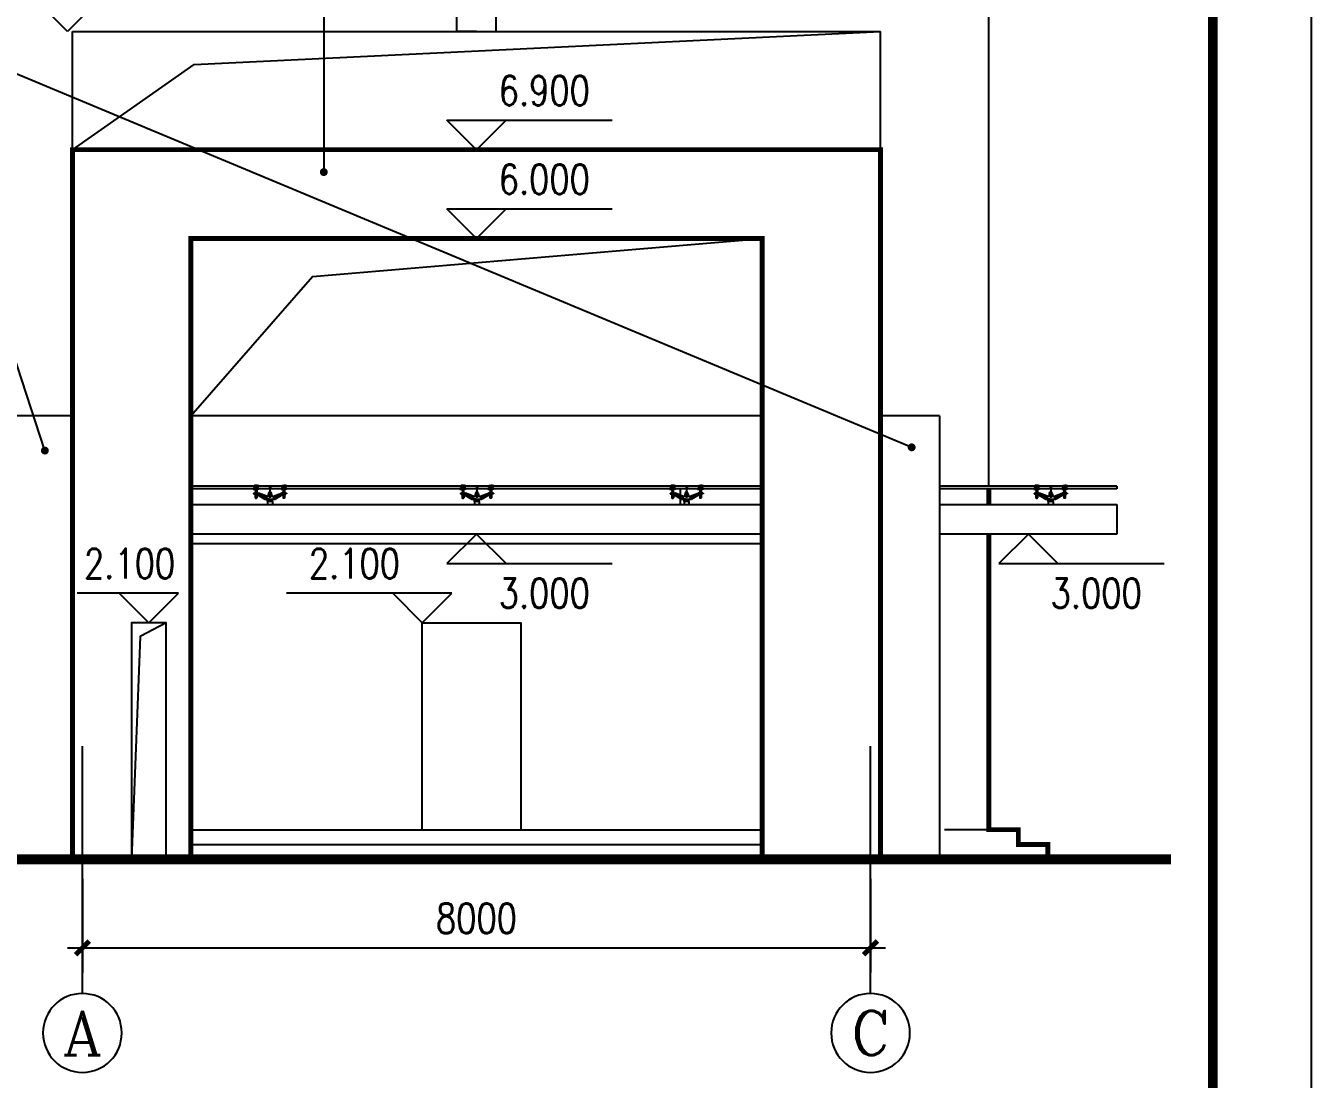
# Model space of a CAD drawing. Extents: x 535358 to 858566, y -185481 to -98609.
# Drawn here: x 758136 to 771184, y -154350 to -143660 of the extents above; entities that cross this region are included whole.
import ezdxf
from ezdxf.enums import TextEntityAlignment as Align

# ---------------------------------------------------------------- set-up
doc = ezdxf.new("R2010")
doc.units = 0
doc.header["$LTSCALE"] = 1000
doc.header["$MEASUREMENT"] = 0
doc.linetypes.add('CENTER2', pattern=[1.125, 0.75, -0.125, 0.125, -0.125])
doc.linetypes.add('CENTERX2', pattern=[101.6, 63.5, -12.7, 12.7, -12.7])
doc.layers.get('0').update_dxf_attribs({"linetype": 'CONTINUOUS'})
doc.layers.get('DEFPOINTS').update_dxf_attribs({"linetype": 'CONTINUOUS'})
for name, color, linetype in [('AXIS', 3, 'CONTINUOUS'), ('AXIS_TEXT', 3, 'CONTINUOUS'), ('E_WALL', 255, 'CONTINUOUS'), ('E_WINDOW', 2, 'CONTINUOUS'), ('GROUND', 2, 'CONTINUOUS'), ('LEVL', 3, 'CONTINUOUS'), ('PUB_SYMB', 3, 'CONTINUOUS'), ('PUB_TITLE', 4, 'CONTINUOUS'), ('PUB_WALL', 255, 'CONTINUOUS'), ('STAIR', 2, 'CONTINUOUS'), ('WALL', 151, 'CONTINUOUS'), ('玻璃', 3, 'CONTINUOUS')]:
    doc.layers.add(name, color=color, linetype=linetype)
doc.styles.add('COMPLEX', font='COMPLEX.shx')
doc.styles.add('dim_font', font='SIMPLEX.shx', dxfattribs={"width": 0.8})
doc.dimstyles.new('DIMN', dxfattribs={"dimtxt": 300, "dimasz": 100, "dimexe": 250, "dimexo": 300, "dimgap": 0, "dimtad": 0, "dimdec": 0, "dimzin": 0, "dimdsep": 46, "dimtxsty": 'dim_font', "dimblk": 'ARCHTICK', "dimcen": 0.09, "dimdle": 150, "dimclrt": 7, "dimazin": 0, "dimtfac": 1, "dimtdec": 0, "dimtix": 1, "dimtmove": 2, "dimatfit": 3, "dimldrblk": 'ARCHTICK', "dimfxl": 1, "dimtvp": 1, "dimtolj": 1, "dimtzin": 0, "dimarcsym": 0})

# ---------------------------------------------------------------- blocks, each defined once
blk = doc.blocks.new('_archtick')
at = {"const_width": 0.5}
blk.add_lwpolyline([(-0.7, -0.7), (0.7, 0.7)], dxfattribs=at)
blk = doc.blocks.new('*D274')
at = {"layer": 'AXIS', "color": 0, "lineweight": -2, "transparency": 16777216}
for p, q in [((758711, -152317), (758711, -153267)), ((766711, -152317), (766711, -153267)), ((758561, -153017), (766861, -153017))]:
    blk.add_line(p, q, dxfattribs=at)
at = {"layer": 'DEFPOINTS', "color": 0, "transparency": 16777216}
for p in [(758711, -152017), (766711, -152017), (766711, -153017)]:
    blk.add_point(p, dxfattribs=at)
at = {"layer": 'AXIS', "color": 0, "lineweight": -2, "transparency": 16777216, "xscale": 100, "yscale": 100, "zscale": 100, "rotation": 180}
blk.add_blockref('_archtick', (758711, -153017), dxfattribs=at)
at = {"layer": 'AXIS', "color": 0, "lineweight": -2, "transparency": 16777216, "xscale": 100, "yscale": 100, "zscale": 100}
blk.add_blockref('_archtick', (766711, -153017), dxfattribs=at)
at = {"layer": 'AXIS', "color": 7, "transparency": 16777216, "insert": (762711, -152717), "char_height": 300, "attachment_point": 5, "style": 'dim_font'}
blk.add_mtext('\\A1;8000', dxfattribs=at)
blk = doc.blocks.new('_axiso')
blk.add_circle((0, 0), 0.5)
at = {"layer": 'AXIS_TEXT', "style": 'COMPLEX', "width": 1.041667}
blk.add_attdef('A', text='', height=0.56, dxfattribs=at).set_placement((-0.25, -0.28), (0.25, -0.28), align=Align.FIT)
blk = doc.blocks.new('bz')
at = {"color": 2, "linetype": 'Continuous'}
for p, q in [((-172, 153), (-158, 156)), ((-172, 153), (-158, 156)), ((-172, 150), (-172, 153)), ((-142, 151), (-172, 151)), ((-157, 151), (-172, 151)), ((-172, 150), (-160, 150)), ((-172, 150), (-160, 150)), ((-126, 156), (-158, 156)), ((-142, 151), (-112, 151)), ((-112, 153), (-126, 156)), ((-112, 150), (-124, 150)), ((-112, 150), (-112, 153)), ((112, 153), (126, 156)), ((112, 150), (112, 153)), ((142, 151), (112, 151)), ((112, 150), (124, 150)), ((126, 156), (142, 156)), ((157, 156), (142, 156)), ((142, 151), (171, 151)), ((171, 153), (157, 156)), ((171, 150), (159, 150)), ((171, 150), (171, 153)), ((-172, 124), (-160, 124)), ((-172, 124), (-172, 121)), ((-142, 123), (-172, 123)), ((-157, 123), (-172, 123)), ((-172, 121), (-158, 118)), ((-172, 121), (-158, 118)), ((-126, 118), (-158, 118)), ((-157, 118), (-157, 115)), ((-157, 115), (-142, 115)), ((-156, 118), (-156, 115)), ((-147, 115), (-148, 114)), ((-148, 114), (-134, 114)), ((-134, 114), (-148, 114)), ((-148, 108), (-148, 114)), ((-148, 108), (-147, 107)), ((-134, 108), (-148, 108)), ((-134, 108), (-148, 108)), ((-134, 108), (-148, 108)), ((-134, 108), (-148, 108)), ((-147, 107), (-147, 89)), ((-135, 107), (-147, 107)), ((-137, 114), (-145, 108)), ((-145, 114), (-137, 108)), ((-145, 114), (-145, 108)), ((-142, 123), (-112, 123)), ((-142, 115), (-126, 115)), ((-137, 114), (-137, 108)), ((-135, 115), (-134, 114)), ((-134, 108), (-135, 107)), ((-135, 107), (-135, 89)), ((-134, 108), (-134, 114)), ((-127, 118), (-127, 115)), ((-112, 121), (-126, 118)), ((-126, 118), (-126, 115)), ((-112, 124), (-124, 124)), ((-112, 124), (-112, 121)), ((112, 124), (112, 121)), ((112, 124), (124, 124)), ((142, 123), (112, 123)), ((112, 121), (126, 118)), ((126, 118), (126, 115)), ((126, 118), (158, 118)), ((142, 115), (126, 115)), ((127, 118), (127, 115)), ((135, 115), (134, 114)), ((134, 108), (134, 114)), ((134, 114), (148, 114)), ((148, 114), (134, 114)), ((134, 108), (135, 107)), ((134, 108), (148, 108)), ((134, 108), (148, 108)), ((134, 108), (148, 108)), ((134, 108), (148, 108)), ((135, 107), (135, 89)), ((135, 107), (147, 107)), ((137, 114), (137, 108)), ((145, 114), (137, 108)), ((137, 114), (145, 108)), ((142, 123), (171, 123)), ((157, 115), (142, 115)), ((145, 114), (145, 108)), ((147, 115), (148, 114)), ((148, 108), (147, 107)), ((147, 107), (147, 89)), ((148, 108), (148, 114)), ((156, 118), (156, 115)), ((171, 121), (157, 118)), ((157, 118), (157, 115)), ((171, 124), (159, 124)), ((171, 124), (171, 121))]:
    blk.add_line(p, q, dxfattribs=at)
at = {"color": 0, "linetype": 'CENTER2', "ltscale": 0.05}
for p, q in [((-160, 150), (-160, 124)), ((-142, 142), (-142, 22)), ((-124, 150), (-124, 124)), ((124, 150), (124, 124)), ((142, 142), (142, 24)), ((159, 150), (159, 124)), ((-146, 107), (-146, 89)), ((-137, 107), (-137, 89)), ((137, 107), (137, 89)), ((146, 107), (146, 89))]:
    blk.add_line(p, q, dxfattribs=at)
at = {"ltscale": 0.04}
blk.add_line((-150, 150), (-150, 124), dxfattribs=at)
at = {"color": 0, "linetype": 'CENTER2', "ltscale": 0.01}
for p, q in [((-142, 21), (-142, 150)), ((0, 150), (0, -7)), ((0, 150), (0, -7)), ((142, 21), (142, 156))]:
    blk.add_line(p, q, dxfattribs=at)
at = {"color": 2}
for p, q in [((-167, 79), (-117, 79)), ((-167, 79), (-167, 73)), ((-167, 79), (-117, 79)), ((-167, 73), (-142, 73)), ((-142, 73), (-51, 19)), ((-37, 47), (-117, 79)), ((-117, 79), (-117, 58)), ((-117, 77), (-117, 68)), ((-111, 69), (-111, 63)), ((-110, 62), (-52, 27)), ((-51, 47), (-109, 70)), ((-51, 28), (-51, 46)), ((-51, 19), (-51, 17)), ((-51, 19), (-51, 18)), ((-51, 17), (-35, 17)), ((-37, 47), (-37, 17)), ((-37, 47), (37, 47)), ((-37, 17), (51, 17)), ((-10, 17), (-24, 17)), ((-24, -7), (-24, 7)), ((24, 7), (-24, 7)), ((-17, 72), (-17, 59)), ((-17, 54), (-17, 47)), ((-15, 7), (-15, 17)), ((-14, 75), (14, 75)), ((-14, 57), (14, 57)), ((-13, 57), (13, 57)), ((13, 57), (-13, 57)), ((-10, 5), (10, -5)), ((-10, -5), (-10, 5)), ((-10, -5), (10, 5)), ((10, 5), (-10, 5)), ((-9, 59), (-9, 72)), ((-9, 47), (-9, 54)), ((9, 59), (9, 72)), ((9, 47), (9, 54)), ((10, -5), (10, 5)), ((15, 7), (15, 17)), ((17, 72), (17, 59)), ((17, 54), (17, 47)), ((24, -7), (24, 7)), ((37, 47), (117, 79)), ((37, 47), (37, 17)), ((142, 73), (51, 19)), ((51, 47), (109, 70)), ((51, 28), (51, 46)), ((51, 19), (51, 17)), ((110, 62), (52, 27)), ((111, 69), (111, 63)), ((117, 79), (117, 58)), ((167, 79), (117, 79)), ((167, 79), (117, 79)), ((117, 77), (117, 68)), ((167, 73), (142, 73)), ((167, 79), (167, 73)), ((24, -7), (-24, -7)), ((15, -7), (-15, -7)), ((10, -5), (-10, -5))]:
    blk.add_line(p, q, dxfattribs=at)
at = {"color": 7, "linetype": 'CENTERX2'}
for p, q in [((-13, 7), (-13, 17)), ((13, 7), (13, 17))]:
    blk.add_line(p, q, dxfattribs=at)
at = {"color": 4}
for p, q in [((-8, 71), (-8, 71)), ((-8, 71), (-8, 71)), ((-8, 53), (-8, 53)), ((-8, 53), (-8, 53))]:
    blk.add_line(p, q, dxfattribs=at)
for p, q in [((-24, -7), (-24, -36)), ((24, -7), (24, -36))]:
    blk.add_line(p, q)
at = {"color": 2}
for centre, radius, start, end in [((-110, 69), 1, 68.0744, 179.2317), ((-110, 63), 1, 179.2317, 239.1209), ((-52, 28), 1, 239.1209, 359.2317), ((-52, 46), 1, 359.2317, 68.0744), ((-13, 71), 4.61, 20.4369, 159.5631), ((-13, 63), 5.67, 220.2984, 319.7016), ((-13, 52), 4.61, 20.4369, 159.5631), ((0, 75), 14, 0, 180), ((0, 61), 13.8, 51.5375, 128.4625), ((0, 77), 19.5, 243.8153, 296.1847), ((0, 43), 13.8, 51.5375, 128.4625), ((13, 71), 4.54, 19.7922, 160.2078), ((13, 63), 5.56, 219.7653, 320.2347), ((13, 53), 4.54, 19.7922, 160.2078), ((52, 46), 1, 111.9256, 180.7683), ((52, 28), 1, 180.7683, 300.8791), ((110, 69), 1, 0.7683, 111.9256), ((110, 63), 1, 300.8791, 0.7683)]:
    blk.add_arc(centre, radius, start, end, dxfattribs=at)
at = {"layer": 'DEFPOINTS', "color": 0, "linetype": 'ByBlock'}
blk.add_point((0, 76), dxfattribs=at)
at = {"layer": 'PUB_WALL', "linetype": 'Continuous'}
for p, q in [((-128, 81), (-156, 81)), ((-128, 81), (-156, 81)), ((128, 81), (156, 81)), ((128, 81), (156, 81))]:
    blk.add_line(p, q, dxfattribs=at)
at = {"layer": 'PUB_WALL'}
for p, q in [((-156, 81), (-156, 79)), ((-156, 81), (-156, 79)), ((-128, 79), (-156, 79)), ((-128, 79), (-156, 79)), ((-156, 73), (-156, 71)), ((-156, 73), (-156, 71)), ((-138, 71), (-156, 71)), ((-138, 71), (-156, 71)), ((-152, 63), (-152, 69)), ((-152, 63), (-152, 69)), ((-151, 87), (-151, 83)), ((-151, 87), (-151, 83)), ((-151, 87), (-151, 83)), ((-151, 87), (-151, 83)), ((-151, 71), (-150, 71)), ((-142, 71), (-151, 71)), ((-151, 71), (-150, 71)), ((-142, 71), (-151, 71)), ((-150, 81), (-132, 81)), ((-150, 81), (-132, 81)), ((-150, 71), (-138, 71)), ((-150, 71), (-149, 71)), ((-150, 71), (-138, 71)), ((-150, 71), (-149, 71)), ((-150, 62), (-149, 59)), ((-150, 62), (-149, 59)), ((-150, 61), (-149, 61)), ((-150, 61), (-133, 61)), ((-150, 61), (-149, 61)), ((-150, 61), (-133, 61)), ((-133, 89), (-149, 89)), ((-148, 89), (-149, 89)), ((-133, 89), (-149, 89)), ((-148, 89), (-149, 89)), ((-148, 81), (-149, 81)), ((-148, 81), (-149, 81)), ((-149, 71), (-138, 71)), ((-149, 71), (-138, 71)), ((-149, 61), (-135, 61)), ((-149, 61), (-135, 61)), ((-149, 58), (-135, 58)), ((-149, 58), (-135, 58)), ((-148, 58), (-148, 31)), ((-148, 58), (-148, 31)), ((-134, 31), (-148, 31)), ((-148, 31), (-141, 31)), ((-148, 31), (-146, 29)), ((-134, 31), (-148, 31)), ((-148, 31), (-141, 31)), ((-148, 31), (-146, 29)), ((-147, 63), (-147, 69)), ((-147, 63), (-147, 69)), ((-147, 63), (-147, 67)), ((-147, 63), (-147, 67)), ((-147, 63), (-147, 67)), ((-147, 63), (-147, 67)), ((-146, 87), (-146, 83)), ((-146, 87), (-146, 83)), ((-146, 87), (-146, 83)), ((-146, 87), (-146, 83)), ((-146, 87), (-146, 83)), ((-146, 87), (-146, 83)), ((-146, 29), (-146, 58)), ((-146, 29), (-146, 58)), ((-146, 29), (-136, 29)), ((-146, 29), (-136, 29)), ((-145, 71), (-139, 71)), ((-145, 71), (-139, 71)), ((-145, 61), (-139, 61)), ((-145, 61), (-139, 61)), ((-138, 89), (-144, 89)), ((-138, 89), (-144, 89)), ((-138, 81), (-144, 81)), ((-138, 81), (-144, 81)), ((-138, 71), (-142, 71)), ((-138, 71), (-142, 71)), ((-137, 63), (-137, 69)), ((-137, 63), (-137, 69)), ((-137, 63), (-137, 67)), ((-137, 63), (-137, 67)), ((-137, 63), (-137, 67)), ((-137, 63), (-137, 67)), ((-136, 87), (-136, 83)), ((-136, 87), (-136, 83)), ((-136, 87), (-136, 83)), ((-136, 87), (-136, 83)), ((-136, 87), (-136, 83)), ((-136, 87), (-136, 83)), ((-136, 29), (-136, 58)), ((-136, 29), (-136, 58)), ((-136, 29), (-134, 31)), ((-136, 29), (-134, 31)), ((-135, 61), (-134, 61)), ((-135, 61), (-134, 61)), ((-133, 89), (-134, 89)), ((-133, 89), (-134, 89)), ((-133, 81), (-134, 81)), ((-133, 81), (-134, 81)), ((-133, 61), (-134, 59)), ((-133, 61), (-134, 59)), ((-134, 59), (-134, 31)), ((-134, 59), (-134, 31)), ((-131, 87), (-131, 83)), ((-131, 87), (-131, 83)), ((-131, 63), (-131, 67)), ((-131, 63), (-131, 67)), ((-128, 81), (-128, 79)), ((-128, 81), (-128, 79)), ((128, 81), (128, 79)), ((128, 81), (128, 79)), ((128, 79), (156, 79)), ((128, 79), (156, 79)), ((131, 87), (131, 83)), ((131, 87), (131, 83)), ((131, 63), (131, 67)), ((131, 63), (131, 67)), ((150, 81), (132, 81)), ((150, 81), (132, 81)), ((133, 89), (134, 89)), ((133, 89), (149, 89)), ((133, 89), (134, 89)), ((133, 89), (149, 89)), ((133, 81), (134, 81)), ((133, 81), (134, 81)), ((133, 61), (134, 59)), ((150, 61), (133, 61)), ((133, 61), (134, 59)), ((150, 61), (133, 61)), ((135, 61), (134, 61)), ((135, 61), (134, 61)), ((134, 59), (134, 31)), ((134, 59), (134, 31)), ((134, 31), (148, 31)), ((136, 29), (134, 31)), ((134, 31), (148, 31)), ((136, 29), (134, 31)), ((149, 61), (135, 61)), ((149, 61), (135, 61)), ((149, 58), (135, 58)), ((149, 58), (135, 58)), ((136, 87), (136, 83)), ((136, 87), (136, 83)), ((136, 87), (136, 83)), ((136, 87), (136, 83)), ((136, 87), (136, 83)), ((136, 87), (136, 83)), ((136, 29), (136, 58)), ((136, 29), (136, 58)), ((146, 29), (136, 29)), ((146, 29), (136, 29)), ((137, 63), (137, 69)), ((137, 63), (137, 69)), ((137, 63), (137, 67)), ((137, 63), (137, 67)), ((137, 63), (137, 67)), ((137, 63), (137, 67)), ((138, 89), (144, 89)), ((138, 89), (144, 89)), ((138, 81), (144, 81)), ((138, 81), (144, 81)), ((138, 71), (156, 71)), ((138, 71), (142, 71)), ((149, 71), (138, 71)), ((150, 71), (138, 71)), ((138, 71), (156, 71)), ((138, 71), (142, 71)), ((149, 71), (138, 71)), ((150, 71), (138, 71)), ((145, 71), (139, 71)), ((145, 71), (139, 71)), ((145, 61), (139, 61)), ((145, 61), (139, 61)), ((148, 31), (141, 31)), ((148, 31), (141, 31)), ((142, 71), (151, 71)), ((142, 71), (151, 71)), ((146, 87), (146, 83)), ((146, 87), (146, 83)), ((146, 87), (146, 83)), ((146, 87), (146, 83)), ((146, 87), (146, 83)), ((146, 87), (146, 83)), ((146, 29), (146, 58)), ((146, 29), (146, 58)), ((148, 31), (146, 29)), ((148, 31), (146, 29)), ((147, 63), (147, 69)), ((147, 63), (147, 69)), ((147, 63), (147, 67)), ((147, 63), (147, 67)), ((147, 63), (147, 67)), ((147, 63), (147, 67)), ((148, 89), (149, 89)), ((148, 89), (149, 89)), ((148, 81), (149, 81)), ((148, 81), (149, 81)), ((148, 58), (148, 31)), ((148, 58), (148, 31)), ((150, 71), (149, 71)), ((150, 71), (149, 71)), ((150, 62), (149, 59)), ((150, 62), (149, 59)), ((150, 61), (149, 61)), ((150, 61), (149, 61)), ((151, 71), (150, 71)), ((151, 71), (150, 71)), ((151, 87), (151, 83)), ((151, 87), (151, 83)), ((151, 87), (151, 83)), ((151, 87), (151, 83)), ((152, 63), (152, 69)), ((152, 63), (152, 69)), ((156, 81), (156, 79)), ((156, 81), (156, 79)), ((156, 73), (156, 71)), ((156, 73), (156, 71))]:
    blk.add_line(p, q, dxfattribs=at)
for centre, radius, start, end in [((-150, 69), 2, 90, 180), ((-150, 69), 2, 90, 180), ((-150, 63), 2, 180, 270), ((-150, 63), 2, 180, 270), ((-149, 87), 2, 89.9997, 179.9997), ((-149, 87), 2, 89.9997, 179.9997), ((-149, 83), 2, 179.9997, 269.9997), ((-149, 83), 2, 179.9997, 269.9997), ((-149, 69), 2, 0, 90), ((-149, 69), 2, 0, 90), ((-149, 63), 2, 270, 0), ((-149, 63), 2, 270, 0), ((-149, 59), 1, 196.8728, 270), ((-149, 59), 1, 196.8728, 270), ((-148, 87), 2, 359.9997, 89.9997), ((-148, 87), 2, 359.9997, 89.9997), ((-148, 83), 2, 269.9997, 359.9997), ((-148, 83), 2, 269.9997, 359.9997), ((-145, 69), 2, 90, 180), ((-145, 69), 2, 90, 180), ((-145, 63), 2, 180, 270), ((-145, 63), 2, 180, 270), ((-144, 87), 2, 89.9997, 179.9997), ((-144, 87), 2, 89.9997, 179.9997), ((-144, 83), 2, 179.9997, 269.9997), ((-144, 83), 2, 179.9997, 269.9997), ((-139, 69), 2, 0, 90), ((-139, 69), 2, 0, 90), ((-139, 63), 2, 270, 0), ((-139, 63), 2, 270, 0), ((-138, 87), 2, 359.9997, 89.9997), ((-138, 87), 2, 359.9997, 89.9997), ((-138, 83), 2, 269.9997, 359.9997), ((-138, 83), 2, 269.9997, 359.9997), ((-135, 69), 2, 143.4651, 180), ((-135, 69), 2, 143.4651, 180), ((-135, 63), 2, 180, 270), ((-135, 63), 2, 180, 270), ((-134, 87), 2, 89.9997, 179.9997), ((-134, 87), 2, 89.9997, 179.9997), ((-134, 83), 2, 179.9997, 269.9997), ((-134, 83), 2, 179.9997, 269.9997), ((-135, 59), 1, 270, 343.1272), ((-135, 59), 1, 270, 343.1272), ((-133, 87), 2, 359.9997, 89.9997), ((-133, 87), 2, 359.9997, 89.9997), ((-133, 83), 2, 269.9997, 359.9997), ((-133, 83), 2, 269.9997, 359.9997), ((-133, 63), 2, 270, 0), ((-133, 63), 2, 270, 0), ((133, 87), 2, 90.0003, 180.0003), ((133, 87), 2, 90.0003, 180.0003), ((133, 83), 2, 180.0003, 270.0003), ((133, 83), 2, 180.0003, 270.0003), ((133, 63), 2, 180, 270), ((133, 63), 2, 180, 270), ((134, 87), 2, 0.0003, 90.0003), ((134, 87), 2, 0.0003, 90.0003), ((134, 83), 2, 270.0003, 0.0003), ((134, 83), 2, 270.0003, 0.0003), ((135, 59), 1, 196.8728, 270), ((135, 59), 1, 196.8728, 270), ((135, 63), 2, 270, 0), ((135, 63), 2, 270, 0), ((138, 87), 2, 90.0003, 180.0003), ((138, 87), 2, 90.0003, 180.0003), ((138, 83), 2, 180.0003, 270.0003), ((138, 83), 2, 180.0003, 270.0003), ((135, 69), 2, 0, 36.5349), ((135, 69), 2, 0, 36.5349), ((139, 69), 2, 90, 180), ((139, 69), 2, 90, 180), ((139, 63), 2, 180, 270), ((139, 63), 2, 180, 270), ((144, 87), 2, 0.0003, 90.0003), ((144, 87), 2, 0.0003, 90.0003), ((144, 83), 2, 270.0003, 0.0003), ((144, 83), 2, 270.0003, 0.0003), ((145, 69), 2, 0, 90), ((145, 69), 2, 0, 90), ((145, 63), 2, 270, 0), ((145, 63), 2, 270, 0), ((148, 87), 2, 90.0003, 180.0003), ((148, 87), 2, 90.0003, 180.0003), ((148, 83), 2, 180.0003, 270.0003), ((148, 83), 2, 180.0003, 270.0003), ((149, 69), 2, 90, 180), ((149, 69), 2, 90, 180), ((149, 63), 2, 180, 270), ((149, 63), 2, 180, 270), ((149, 87), 2, 0.0003, 90.0003), ((149, 87), 2, 0.0003, 90.0003), ((149, 83), 2, 270.0003, 0.0003), ((149, 83), 2, 270.0003, 0.0003), ((149, 59), 1, 270, 343.1272), ((149, 59), 1, 270, 343.1272), ((150, 69), 2, 0, 90), ((150, 69), 2, 0, 90), ((150, 63), 2, 270, 0), ((150, 63), 2, 270, 0)]:
    blk.add_arc(centre, radius, start, end, dxfattribs=at)
at = {"layer": 'WALL', "linetype": 'Continuous'}
for p, q in [((-128, 81), (-156, 81)), ((128, 81), (156, 81))]:
    blk.add_line(p, q, dxfattribs=at)
at = {"layer": 'WALL'}
for p, q in [((-156, 81), (-156, 79)), ((-128, 79), (-156, 79)), ((-156, 73), (-156, 71)), ((-138, 71), (-156, 71)), ((-152, 63), (-152, 69)), ((-151, 87), (-151, 83)), ((-151, 87), (-151, 83)), ((-151, 71), (-150, 71)), ((-142, 71), (-151, 71)), ((-150, 81), (-132, 81)), ((-150, 71), (-138, 71)), ((-150, 71), (-149, 71)), ((-150, 62), (-149, 59)), ((-150, 61), (-149, 61)), ((-150, 61), (-133, 61)), ((-133, 89), (-149, 89)), ((-148, 89), (-149, 89)), ((-148, 81), (-149, 81)), ((-149, 71), (-138, 71)), ((-149, 61), (-135, 61)), ((-149, 58), (-135, 58)), ((-148, 58), (-148, 31)), ((-134, 31), (-148, 31)), ((-148, 31), (-141, 31)), ((-148, 31), (-146, 29)), ((-147, 63), (-147, 69)), ((-147, 63), (-147, 67)), ((-147, 63), (-147, 67)), ((-146, 87), (-146, 83)), ((-146, 87), (-146, 83)), ((-146, 87), (-146, 83)), ((-146, 29), (-146, 58)), ((-146, 29), (-136, 29)), ((-145, 71), (-139, 71)), ((-145, 61), (-139, 61)), ((-138, 89), (-144, 89)), ((-138, 81), (-144, 81)), ((-138, 71), (-142, 71)), ((-137, 63), (-137, 69)), ((-137, 63), (-137, 67)), ((-137, 63), (-137, 67)), ((-136, 87), (-136, 83)), ((-136, 87), (-136, 83)), ((-136, 87), (-136, 83)), ((-136, 29), (-136, 58)), ((-136, 29), (-134, 31)), ((-135, 61), (-134, 61)), ((-133, 89), (-134, 89)), ((-133, 81), (-134, 81)), ((-133, 61), (-134, 59)), ((-134, 59), (-134, 31)), ((-131, 87), (-131, 83)), ((-131, 63), (-131, 67)), ((-128, 81), (-128, 79)), ((128, 81), (128, 79)), ((128, 79), (156, 79)), ((131, 87), (131, 83)), ((131, 63), (131, 67)), ((150, 81), (132, 81)), ((133, 89), (134, 89)), ((133, 89), (149, 89)), ((133, 81), (134, 81)), ((133, 61), (134, 59)), ((150, 61), (133, 61)), ((135, 61), (134, 61)), ((134, 59), (134, 31)), ((134, 31), (148, 31)), ((136, 29), (134, 31)), ((149, 61), (135, 61)), ((149, 58), (135, 58)), ((136, 87), (136, 83)), ((136, 87), (136, 83)), ((136, 87), (136, 83)), ((136, 29), (136, 58)), ((146, 29), (136, 29)), ((137, 63), (137, 69)), ((137, 63), (137, 67)), ((137, 63), (137, 67)), ((138, 89), (144, 89)), ((138, 81), (144, 81)), ((138, 71), (156, 71)), ((138, 71), (142, 71)), ((149, 71), (138, 71)), ((150, 71), (138, 71)), ((145, 71), (139, 71)), ((145, 61), (139, 61)), ((148, 31), (141, 31)), ((142, 71), (151, 71)), ((146, 87), (146, 83)), ((146, 87), (146, 83)), ((146, 87), (146, 83)), ((146, 29), (146, 58)), ((148, 31), (146, 29)), ((147, 63), (147, 69)), ((147, 63), (147, 67)), ((147, 63), (147, 67)), ((148, 89), (149, 89)), ((148, 81), (149, 81)), ((148, 58), (148, 31)), ((150, 71), (149, 71)), ((150, 62), (149, 59)), ((150, 61), (149, 61)), ((151, 71), (150, 71)), ((151, 87), (151, 83)), ((151, 87), (151, 83)), ((152, 63), (152, 69)), ((156, 81), (156, 79)), ((156, 73), (156, 71))]:
    blk.add_line(p, q, dxfattribs=at)
for centre, radius, start, end in [((-150, 69), 2, 90, 180), ((-150, 63), 2, 180, 270), ((-149, 87), 2, 89.9997, 179.9997), ((-149, 83), 2, 179.9997, 269.9997), ((-149, 69), 2, 0, 90), ((-149, 63), 2, 270, 0), ((-149, 59), 1, 196.8728, 270), ((-148, 87), 2, 359.9997, 89.9997), ((-148, 83), 2, 269.9997, 359.9997), ((-145, 69), 2, 90, 180), ((-145, 63), 2, 180, 270), ((-144, 87), 2, 89.9997, 179.9997), ((-144, 83), 2, 179.9997, 269.9997), ((-139, 69), 2, 0, 90), ((-139, 63), 2, 270, 0), ((-138, 87), 2, 359.9997, 89.9997), ((-138, 83), 2, 269.9997, 359.9997), ((-135, 69), 2, 143.4651, 180), ((-135, 63), 2, 180, 270), ((-134, 87), 2, 89.9997, 179.9997), ((-134, 83), 2, 179.9997, 269.9997), ((-135, 59), 1, 270, 343.1272), ((-133, 87), 2, 359.9997, 89.9997), ((-133, 83), 2, 269.9997, 359.9997), ((-133, 63), 2, 270, 0), ((133, 87), 2, 90.0003, 180.0003), ((133, 83), 2, 180.0003, 270.0003), ((133, 63), 2, 180, 270), ((134, 87), 2, 0.0003, 90.0003), ((134, 83), 2, 270.0003, 0.0003), ((135, 59), 1, 196.8728, 270), ((135, 63), 2, 270, 0), ((138, 87), 2, 90.0003, 180.0003), ((138, 83), 2, 180.0003, 270.0003), ((135, 69), 2, 0, 36.5349), ((139, 69), 2, 90, 180), ((139, 63), 2, 180, 270), ((144, 87), 2, 0.0003, 90.0003), ((144, 83), 2, 270.0003, 0.0003), ((145, 69), 2, 0, 90), ((145, 63), 2, 270, 0), ((148, 87), 2, 90.0003, 180.0003), ((148, 83), 2, 180.0003, 270.0003), ((149, 69), 2, 90, 180), ((149, 63), 2, 180, 270), ((149, 87), 2, 0.0003, 90.0003), ((149, 83), 2, 270.0003, 0.0003), ((149, 59), 1, 270, 343.1272), ((150, 69), 2, 0, 90), ((150, 63), 2, 270, 0)]:
    blk.add_arc(centre, radius, start, end, dxfattribs=at)
at = {"layer": '玻璃'}
for p, q in [((-5, 150), (-5, 124)), ((0, 150), (0, 124)), ((5, 150), (5, 124))]:
    blk.add_line(p, q, dxfattribs=at)

msp = doc.modelspace()

# ---------------------------------------------------------------- linework, layer by layer
for p, q in [((765610.7, -148332.2), (759810.7, -148332.2)), ((765610.7, -148357.7), (759810.7, -148357.7)), ((769210.7, -148332.2), (767410.7, -148332.2)), ((769210.7, -148357.7), (767410.7, -148357.7)), ((759810.7, -148517.7), (765610.7, -148517.7)), ((767410.7, -148517.7), (769210.7, -148517.7)), ((765610.7, -148817.7), (759810.7, -148817.7)), ((769210.7, -148817.7), (767410.7, -148817.7))]:
    msp.add_line(p, q)
at = {"const_width": 50}
for points in [[(758610.7, -144917.7), (758610.7, -152117.7), (758610.7, -144917.7), (766810.7, -144917.7), (766810.7, -152117.7)], [(759810.7, -152117.7), (759810.7, -145817.7), (765610.7, -145817.7), (765610.7, -152117.7)], [(767910.7, -148517.7), (767910.7, -148357.7)], [(767910.7, -148817.7), (767910.7, -151817.7), (768210.7, -151817.7), (768210.7, -151967.7), (768510.7, -151967.7), (768510.7, -152117.7)]]:
    msp.add_lwpolyline(points, dxfattribs=at)
for points in [[(769210.7, -148332.2), (769210.7, -148357.7)], [(769210.7, -148517.7), (769210.7, -148817.7)]]:
    msp.add_lwpolyline(points)
at = {"layer": 'AXIS'}
for p, q in [((758710.7, -153480.6), (758710.7, -150971.9)), ((766710.7, -153480.6), (766710.7, -150971.9))]:
    msp.add_line(p, q, dxfattribs=at)
at = {"layer": 'E_WALL'}
for points in [[(762710.7, -143717.7), (762510.7, -143717.7), (762510.7, -141617.7)], [(762710.7, -143717.7), (762910.7, -143717.7), (762910.7, -141617.7)], [(767910.7, -148332.2), (767910.7, -141617.7)], [(758610.7, -152117.7), (758610.7, -143717.7)], [(758610.7, -143717.7), (766810.7, -143717.7)], [(758610.7, -144917.7), (759845.8, -144053.5), (766810.7, -143717.7)], [(766810.7, -152117.7), (766810.7, -143717.7)], [(758610.7, -144917.7), (758610.7, -152117.7)], [(766810.7, -144917.7), (758610.7, -144917.7)], [(766810.7, -152117.7), (766810.7, -144917.7)], [(759810.7, -152117.7), (759810.7, -152117.7), (759810.7, -145817.7)], [(765610.7, -145817.7), (759810.7, -145817.7)], [(759810.7, -147617.7), (761045.8, -146205.5), (765610.7, -145817.7)], [(765610.7, -152117.7), (765610.7, -152117.7), (765610.7, -145817.7)], [(758610.7, -147617.7), (758010.7, -147617.7)], [(765610.7, -147617.7), (759810.7, -147617.7)], [(767410.7, -147617.7), (766810.7, -147617.7)], [(767410.7, -147617.7), (767410.7, -152117.7)], [(767910.7, -148517.7), (767910.7, -148357.7)], [(767910.7, -148357.7), (767910.7, -148517.7)], [(767910.7, -151817.7), (767910.7, -148817.7)], [(767910.7, -148817.7), (767910.7, -151817.7)], [(765610.7, -148917.7), (765610.7, -148917.7), (759810.7, -148917.7)], [(759810.7, -152117.7), (759560.7, -152117.7), (759560.7, -149717.7), (759210.7, -149717.7), (759210.7, -149717.7), (759210.7, -152117.7)], [(759560.7, -149717.7), (759298.8, -149857.8), (759210.7, -152117.7)]]:
    msp.add_lwpolyline(points, dxfattribs=at)
msp.add_lwpolyline([(758560.7, -143717.7), (758560.7, -143717.7)], close=True, dxfattribs=at)
at = {"layer": 'E_WINDOW'}
for points in [[(764778.2, -148357.7), (764778.2, -148517.7)], [(762160.7, -151817.7), (762160.7, -149717.7), (763160.7, -149717.7), (763160.7, -151817.7)]]:
    msp.add_lwpolyline(points, dxfattribs=at)
at = {"layer": 'GROUND', "const_width": 100}
msp.add_lwpolyline([(769760.7, -152117.7), (755660.7, -152117.7)], dxfattribs=at)
at = {"layer": 'LEVL'}
for p, q in [((758560.7, -143717.7), (758260.7, -143417.7)), ((758860.7, -143417.7), (758560.7, -143717.7)), ((762710.7, -144917.7), (762410.7, -144617.7)), ((762410.7, -144617.7), (763010.7, -144617.7)), ((763010.7, -144617.7), (762710.7, -144917.7)), ((762710.7, -144617.7), (764087.8, -144617.7)), ((762710.7, -145817.7), (762410.7, -145517.7)), ((762410.7, -145517.7), (763010.7, -145517.7)), ((763010.7, -145517.7), (762710.7, -145817.7)), ((762710.7, -145517.7), (764087.8, -145517.7)), ((762710.7, -148817.7), (762410.7, -149117.7)), ((763010.7, -149117.7), (762710.7, -148817.7)), ((768312.8, -148817.7), (768012.8, -149117.7)), ((768612.8, -149117.7), (768312.8, -148817.7)), ((762410.7, -149117.7), (763010.7, -149117.7)), ((762710.7, -149117.7), (764087.8, -149117.7)), ((768012.8, -149117.7), (768612.8, -149117.7)), ((768312.8, -149117.7), (769689.9, -149117.7)), ((759385.7, -149417.7), (758657, -149417.7)), ((759085.7, -149417.7), (759385.7, -149717.7)), ((759685.7, -149417.7), (759085.7, -149417.7)), ((759385.7, -149717.7), (759685.7, -149417.7)), ((762160.7, -149417.7), (760783.5, -149417.7)), ((761860.7, -149417.7), (762160.7, -149717.7)), ((762460.7, -149417.7), (761860.7, -149417.7)), ((762160.7, -149717.7), (762460.7, -149417.7))]:
    msp.add_line(p, q, dxfattribs=at)
at = {"layer": 'PUB_SYMB'}
for points in [[(757961.3, -139735.8), (761161, -139735.8), (761161, -145145)], [(758330.3, -147970.9), (756930.8, -143688.1), (756930.8, -143688.1)], [(767128.2, -147938.1), (756930.8, -143688.1), (756930.8, -143688.1)]]:
    msp.add_lwpolyline(points, dxfattribs=at)
at = {"layer": 'PUB_SYMB', "const_width": 40}
for points in [[(761141, -145145, 1), (761181, -145145, 1)], [(758310.3, -147970.9, 1), (758350.3, -147970.9, 1)], [(767108.2, -147938.1, 1), (767148.2, -147938.1, 1)]]:
    msp.add_lwpolyline(points, format="xyb", close=True, dxfattribs=at)
at = {"layer": 'PUB_TITLE'}
msp.add_lwpolyline([(711784.3, -162258.4), (711784.3, -120258.4), (771184.3, -120258.4), (771184.3, -162258.4)], close=True, dxfattribs=at)
at = {"layer": 'PUB_TITLE', "const_width": 100}
msp.add_lwpolyline([(714284.3, -161258.4), (770184.3, -161258.4), (770184.3, -121258.4), (714284.3, -121258.4)], close=True, dxfattribs=at)
at = {"layer": 'STAIR'}
for points in [[(759810.7, -151817.7), (765610.7, -151817.7)], [(768210.7, -151967.7), (768210.7, -151817.7), (767460.7, -151817.7)], [(759810.7, -151967.7), (765610.7, -151967.7)], [(768510.7, -152117.7), (768510.7, -151967.7), (768210.7, -151967.7)]]:
    msp.add_lwpolyline(points, dxfattribs=at)

# ---------------------------------------------------------------- block references
for p in [(760615.1, -148482), (762715.1, -148482), (764843.8, -148482), (768539.3, -148482)]:
    msp.add_blockref('bz', p)
at = {"layer": 'AXIS'}
ref = msp.add_blockref('_axiso', (758710.7, -153880.6), dxfattribs=dict(at, xscale=-800, yscale=800, zscale=800))
ref.add_attrib('A', 'A', dxfattribs={"layer": 'AXIS_TEXT', "height": 448, "style": 'COMPLEX', "width": 1.041667}).set_placement((758510.7, -154104.6), (758910.7, -154104.6), align=Align.FIT)
ref = msp.add_blockref('_axiso', (766710.7, -153880.6), dxfattribs=dict(at, xscale=-800, yscale=800, zscale=800))
ref.add_attrib('A', 'C', dxfattribs={"layer": 'AXIS_TEXT', "height": 448, "rotation": 360, "style": 'COMPLEX', "width": 1.25}).set_placement((766510.7, -154104.6), (766910.7, -154104.6), align=Align.FIT)

# ---------------------------------------------------------------- texts
at = {"layer": 'LEVL', "color": 7, "char_height": 300, "attachment_point": 5, "style": 'dim_font'}
for s, insert in [('6.900', (763399.2, -144317.7)), ('6.000', (763399.2, -145217.7)), ('2.100', (759189.9, -149117.7)), ('2.100', (761472.1, -149117.7)), ('3.000', (763399.2, -149417.7)), ('3.000', (769001.3, -149417.7))]:
    msp.add_mtext(s, dxfattribs=dict(at, insert=insert))

# ---------------------------------------------------------------- dimensions: what is measured, and where the dimension line sits
at = {"layer": 'AXIS'}
dim = msp.add_linear_dim(base=(766710.7, -153017.3), p1=(758710.7, -152017.3), p2=(766710.7, -152017.3), dimstyle='DIMN', override={"dimasz": 100, "dimblk1": 'ARCHTICK', "dimblk2": 'ARCHTICK', "dimsah": 1}, dxfattribs=at)
dim.commit()
dim.dimension.update_dxf_attribs({"geometry": '*D274', "text_midpoint": (762710.7, -152717.3)})

doc.saveas('drawing.dxf')
